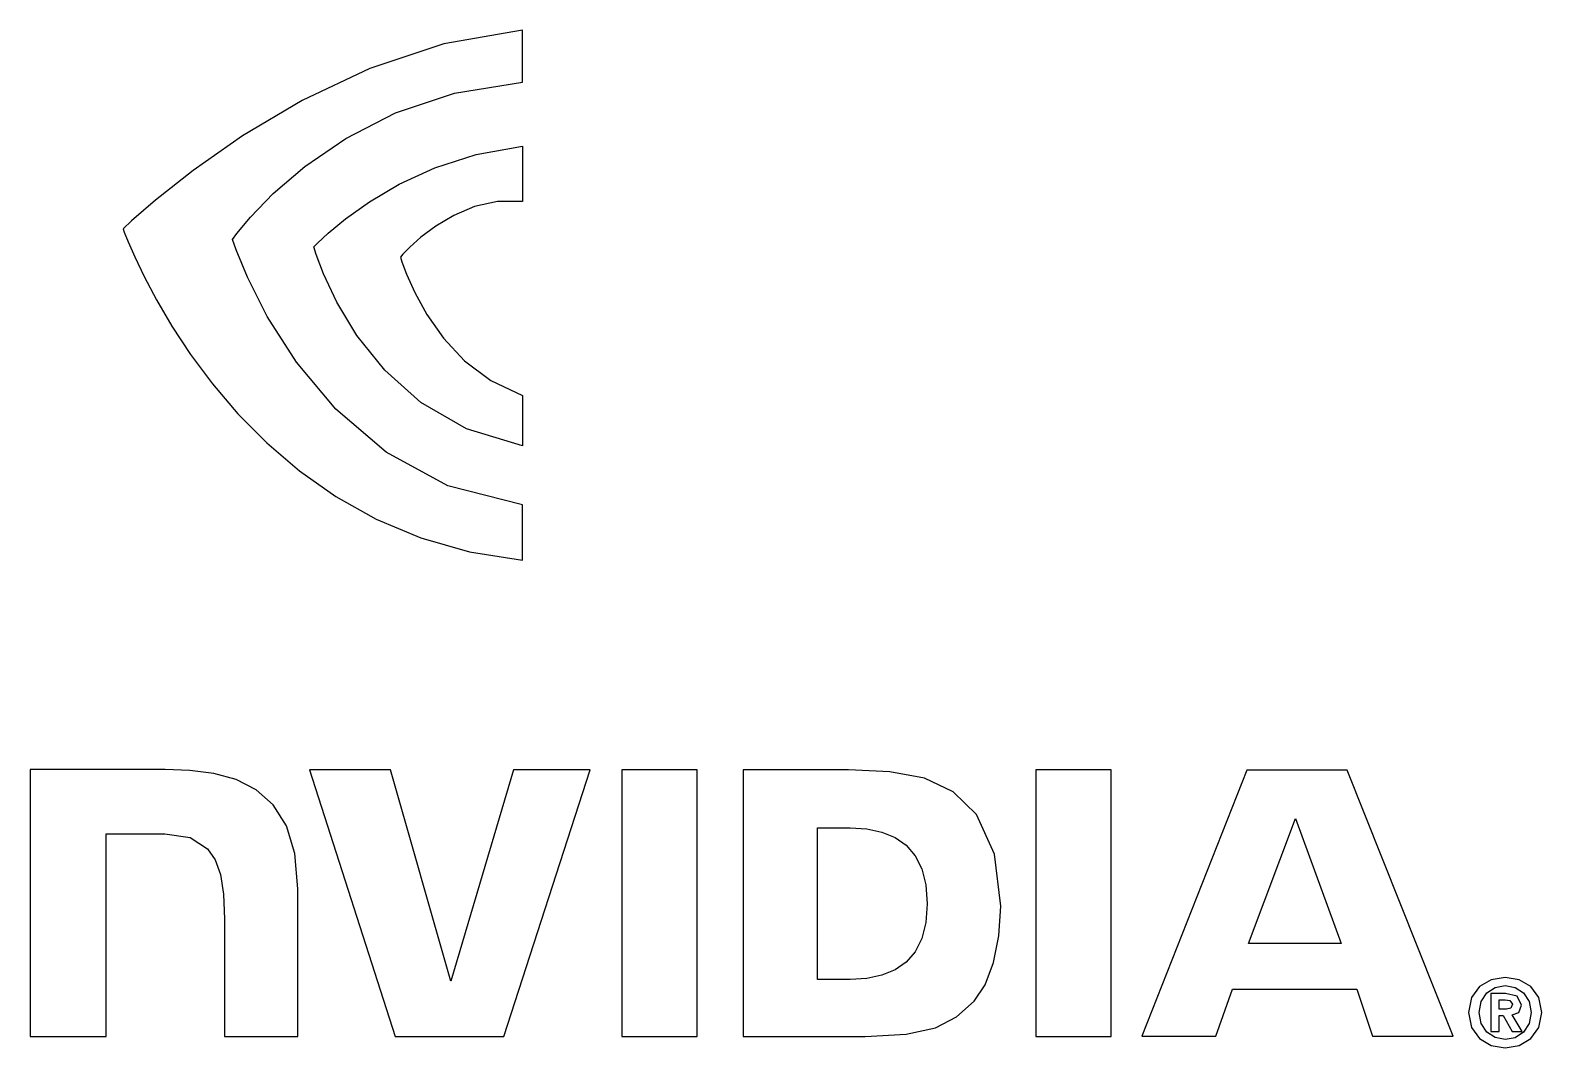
# Model space of a CAD drawing. Extents: x 0 to 99.2, y 0 to 66.8.
import ezdxf

# ---------------------------------------------------------------- set-up
doc = ezdxf.new("R2010")
doc.units = 0
doc.layers.get('0').update_dxf_attribs({"linetype": 'CONTINUOUS'})

msp = doc.modelspace()

# ---------------------------------------------------------------- linework, layer by layer
at = {"color": 62}
for p, q in [((32.3026, 66.7646), (27.1432, 65.8813)), ((32.304, 63.3649), (32.3026, 66.7646)), ((27.1432, 65.8813), (22.2815, 64.2539)), ((22.2815, 64.2539), (17.8373, 62.1482)), ((23.9793, 61.3406), (27.8446, 62.6428)), ((27.8446, 62.6428), (32.304, 63.3649)), ((17.8373, 62.1482), (13.9306, 59.8304)), ((20.7078, 59.6678), (23.9793, 61.3406)), ((13.9306, 59.8304), (10.6826, 57.5649)), ((18.0303, 57.8323), (20.7078, 59.6678)), ((26.5589, 57.7413), (29.2613, 58.6161)), ((29.2613, 58.6161), (32.3026, 59.1661)), ((32.3026, 59.1661), (32.3026, 55.5336)), ((10.6826, 57.5649), (8.21313, 55.6175)), ((15.948, 56.0419), (18.0303, 57.8323)), ((24.2163, 56.6649), (26.5589, 57.7413)), ((22.2539, 55.5075), (24.2163, 56.6649)), ((8.21313, 55.6175), (6.64351, 54.2548)), ((14.4598, 54.5056), (15.948, 56.0419)), ((20.6912, 54.3952), (22.2539, 55.5075)), ((27.7881, 54.6171), (26.6099, 53.9129)), ((29.1469, 55.1931), (27.7881, 54.6171)), ((30.6558, 55.535), (29.1469, 55.1931)), ((32.2874, 55.5364), (30.6558, 55.535)), ((32.3026, 55.5336), (32.2874, 55.5364)), ((6.64351, 54.2548), (6.09367, 53.7408)), ((6.09367, 53.7408), (6.17499, 53.5174)), ((13.5682, 53.4307), (14.4598, 54.5056)), ((19.5502, 53.4472), (20.6912, 54.3952)), ((26.6099, 53.9129), (25.6425, 53.1827)), ((6.17499, 53.5174), (6.42719, 52.8821)), ((6.42719, 52.8821), (6.85574, 51.8915)), ((13.2705, 53.0257), (13.5682, 53.4307)), ((13.5062, 52.3515), (13.2705, 53.0257)), ((18.6132, 52.542), (18.8502, 52.79)), ((18.8502, 52.79), (19.5502, 53.4472)), ((25.6425, 53.1827), (24.9163, 52.5307)), ((6.85574, 51.8915), (7.47173, 50.6017)), ((14.2503, 50.5562), (13.5062, 52.3515)), ((18.7606, 52.0594), (18.6132, 52.542)), ((19.2443, 50.7725), (18.7606, 52.0594)), ((24.4574, 52.0637), (24.2989, 51.8844)), ((24.2989, 51.8844), (24.394, 51.5786)), ((24.9163, 52.5307), (24.4574, 52.0637)), ((7.47173, 50.6017), (8.28065, 49.0664)), ((20.1194, 48.9176), (19.2443, 50.7725)), ((24.394, 51.5786), (24.6999, 50.7517)), ((24.6999, 50.7517), (25.2388, 49.5459)), ((15.5539, 47.9873), (14.2503, 50.5562)), ((8.28065, 49.0664), (9.2921, 47.3438)), ((21.4395, 46.7349), (20.1194, 48.9176)), ((25.2388, 49.5459), (26.0353, 48.1044)), ((17.4694, 44.9901), (15.5539, 47.9873)), ((26.0353, 48.1044), (27.1157, 46.5681)), ((9.2921, 47.3438), (10.5131, 45.4889)), ((23.2627, 44.4623), (21.4395, 46.7349)), ((27.1157, 46.5681), (28.5034, 45.0783)), ((10.5131, 45.4889), (11.9531, 43.5557)), ((20.0504, 41.9089), (17.4694, 44.9901)), ((28.5034, 45.0783), (30.2245, 43.7762)), ((25.6425, 42.339), (23.2627, 44.4623)), ((30.2245, 43.7762), (32.3026, 42.8018)), ((11.9531, 43.5557), (13.6178, 41.6017)), ((32.3026, 42.8018), (32.3026, 39.4931)), ((23.3467, 39.0881), (20.0504, 41.9089)), ((28.637, 40.6026), (25.6425, 42.339)), ((13.6178, 41.6017), (15.5195, 39.6819)), ((15.5195, 39.6819), (17.6623, 37.852)), ((32.3026, 39.4931), (28.637, 40.6026)), ((27.4133, 36.8762), (23.3467, 39.0881)), ((17.6623, 37.852), (20.056, 36.1678)), ((32.3026, 35.6154), (27.4133, 36.8762)), ((20.056, 36.1678), (22.7087, 34.6866)), ((32.3026, 32.0022), (32.3026, 35.6154)), ((22.7087, 34.6866), (25.6287, 33.4602)), ((25.6287, 33.4602), (28.823, 32.5479)), ((28.823, 32.5479), (32.3026, 32.0022))]:
    msp.add_line(p, q, dxfattribs=at)
at = {"color": 0}
for p, q in [((0, 18.2507), (0, 0.749653)), ((8.86354, 18.2507), (0, 18.2507)), ((10.4717, 18.1984), (8.86354, 18.2507)), ((12.0385, 17.9985), (10.4717, 18.1984)), ((13.5075, 17.5934), (12.0385, 17.9985)), ((23.6457, 18.2259), (18.3183, 18.2259)), ((18.3183, 18.2259), (23.9544, 0.749653)), ((27.5924, 4.37526), (23.6457, 18.2259)), ((31.7128, 18.2259), (27.5924, 4.37526)), ((31.0692, 0.749653), (36.751, 18.2259)), ((36.751, 18.2259), (31.7128, 18.2259)), ((38.8288, 18.2259), (38.8303, 0.749653)), ((43.7667, 18.2259), (38.8288, 18.2259)), ((43.7667, 0.749653), (43.7667, 18.2259)), ((46.7762, 18.2259), (46.7762, 0.749653)), ((53.7034, 18.2259), (46.7762, 18.2259)), ((56.4169, 18.1143), (53.7034, 18.2259)), ((58.6906, 17.683), (56.4169, 18.1143)), ((70.9316, 18.2259), (65.9927, 18.2259)), ((65.9927, 18.2259), (65.9927, 0.749653)), ((70.9316, 0.749653), (70.9316, 18.2259)), ((79.8311, 18.2204), (72.9396, 0.756543)), ((86.4249, 18.2218), (79.8311, 18.2204)), ((93.369, 0.756543), (86.4249, 18.2218)), ((14.8277, 16.9237), (13.5075, 17.5934)), ((15.9466, 15.9301), (14.8277, 16.9237)), ((60.5688, 16.7942), (58.6906, 17.683)), ((16.8107, 14.5548), (15.9466, 15.9301)), ((62.0998, 15.3086), (60.5688, 16.7942)), ((63.2781, 12.7124), (62.0998, 15.3086)), ((79.9511, 6.85161), (83.0351, 15.0344)), ((83.0351, 15.0344), (86.0256, 6.85161)), ((4.98023, 0.749653), (4.98023, 14.0381)), ((4.98023, 14.0381), (8.83874, 14.0367)), ((8.83874, 14.0367), (10.4883, 13.7956)), ((17.3674, 12.7386), (16.8107, 14.5548)), ((51.6724, 14.4212), (53.7958, 14.4212)), ((51.6724, 4.48), (51.6724, 14.4212)), ((53.7958, 14.4212), (54.8968, 14.355)), ((54.8968, 14.355), (55.8863, 14.1497)), ((55.8863, 14.1497), (56.7517, 13.7956)), ((10.4883, 13.7956), (11.6417, 13.061)), ((11.6417, 13.061), (12.1419, 12.3334)), ((56.7517, 13.7956), (57.4848, 13.2829)), ((57.4848, 13.2829), (58.0718, 12.6008)), ((12.1419, 12.3334), (12.4836, 11.3578)), ((17.5659, 10.4194), (17.3674, 12.7386)), ((58.0718, 12.6008), (58.5061, 11.7423)), ((63.6972, 9.29626), (63.2781, 12.7124)), ((12.4836, 11.3578), (12.678, 10.0776)), ((58.5061, 11.7423), (58.7735, 10.6963)), ((12.678, 10.0776), (12.7413, 8.43499)), ((17.5659, 0.749653), (17.5659, 10.4194)), ((58.7735, 10.6963), (58.8656, 9.45197)), ((58.8656, 9.45197), (58.7735, 8.20896)), ((63.5716, 7.34769), (63.6972, 9.29626)), ((12.7413, 8.43499), (12.7413, 0.749653)), ((58.7735, 8.20896), (58.5061, 7.16167)), ((58.5061, 7.16167), (58.0718, 6.30315)), ((63.2202, 5.58793), (63.5716, 7.34769)), ((58.0718, 6.30315), (57.4848, 5.62102)), ((86.0256, 6.85161), (79.9511, 6.85161)), ((56.7517, 5.10702), (55.8863, 4.75287)), ((57.4848, 5.62102), (56.7517, 5.10702)), ((62.6678, 4.12034), (63.2202, 5.58793)), ((53.7958, 4.48), (51.6724, 4.48)), ((54.8968, 4.54752), (53.7958, 4.48)), ((55.8863, 4.75287), (54.8968, 4.54752)), ((61.9457, 3.0496), (62.6678, 4.12034)), ((95.1096, 4.01285), (94.5804, 3.288)), ((95.8769, 4.46486), (95.1096, 4.01285)), ((96.7906, 4.6192), (95.8769, 4.46486)), ((96.121, 3.96049), (96.7906, 4.08725)), ((97.6986, 4.46486), (96.7906, 4.6192)), ((96.7906, 4.08725), (97.4478, 3.96049)), ((98.4635, 4.01285), (97.6986, 4.46486)), ((98.9926, 3.288), (98.4635, 4.01285)), ((60.7893, 2.01883), (61.9457, 3.0496)), ((77.8069, 0.756543), (78.897, 3.84196)), ((78.897, 3.84196), (87.0536, 3.84196)), ((87.0536, 3.84196), (88.0854, 0.756543)), ((94.5804, 3.288), (94.3832, 2.31097)), ((95.0722, 2.31097), (95.2059, 3.03857)), ((95.2059, 3.03857), (95.5739, 3.59805)), ((95.5739, 3.59805), (96.121, 3.96049)), ((96.8015, 3.55808), (95.8398, 3.55808)), ((95.8398, 3.55808), (95.8398, 1.07074)), ((96.3923, 2.53697), (96.3923, 3.13504)), ((96.3923, 3.13504), (96.7782, 3.13504)), ((96.7782, 3.13504), (97.1035, 3.09507)), ((97.5801, 3.39549), (96.8015, 3.55808)), ((97.1035, 3.09507), (97.2728, 2.86356)), ((97.4478, 3.96049), (97.9911, 3.59805)), ((97.8599, 2.80431), (97.5801, 3.39549)), ((97.9911, 3.59805), (98.3601, 3.03857)), ((98.3601, 3.03857), (98.498, 2.31097)), ((99.1898, 2.31097), (98.9926, 3.288)), ((59.3975, 1.30362), (60.7893, 2.01883)), ((94.3832, 2.31097), (94.5804, 1.33532)), ((95.2059, 1.58474), (95.0722, 2.31097)), ((96.8774, 2.53697), (96.3923, 2.53697)), ((96.3923, 2.11529), (96.6502, 2.11529)), ((96.3923, 1.07074), (96.3923, 2.11529)), ((96.6502, 2.11529), (97.2453, 1.07074)), ((97.1684, 2.59623), (96.8774, 2.53697)), ((97.2728, 2.86356), (97.1684, 2.59623)), ((97.24, 2.15938), (97.6768, 2.32062)), ((97.8987, 1.07074), (97.24, 2.15938)), ((97.6768, 2.32062), (97.8599, 2.80431)), ((98.498, 2.31097), (98.3601, 1.58474)), ((98.9926, 1.33532), (99.1898, 2.31097)), ((57.489, 0.886079), (59.3975, 1.30362)), ((94.5804, 1.33532), (95.1096, 0.609092)), ((95.5739, 1.02388), (95.2059, 1.58474)), ((96.121, 0.664214), (95.5739, 1.02388)), ((95.8398, 1.07074), (96.3923, 1.07074)), ((97.2453, 1.07074), (97.8987, 1.07074)), ((97.9911, 1.02251), (97.4478, 0.661458)), ((98.3601, 1.58474), (97.9911, 1.02251)), ((98.4635, 0.609092), (98.9926, 1.33532)), ((0, 0.749653), (4.98023, 0.749653)), ((12.7413, 0.749653), (17.5659, 0.749653)), ((23.9544, 0.749653), (31.0692, 0.749653)), ((38.8303, 0.749653), (43.7667, 0.749653)), ((46.7762, 0.749653), (54.7825, 0.749653)), ((54.7825, 0.749653), (57.489, 0.886079)), ((65.9927, 0.749653), (70.9316, 0.749653)), ((72.9396, 0.756543), (77.8069, 0.756543)), ((88.0854, 0.756543), (93.369, 0.756543)), ((95.1096, 0.609092), (95.8769, 0.157097)), ((95.8769, 0.157097), (96.7906, 0)), ((96.7906, 0.538812), (96.121, 0.664214)), ((97.4478, 0.661458), (96.7906, 0.531922)), ((96.7906, 0.531922), (96.7906, 0.538812)), ((96.7906, 0), (97.6986, 0.157097)), ((97.6986, 0.157097), (98.4635, 0.609092))]:
    msp.add_line(p, q, dxfattribs=at)

doc.saveas('drawing.dxf')
